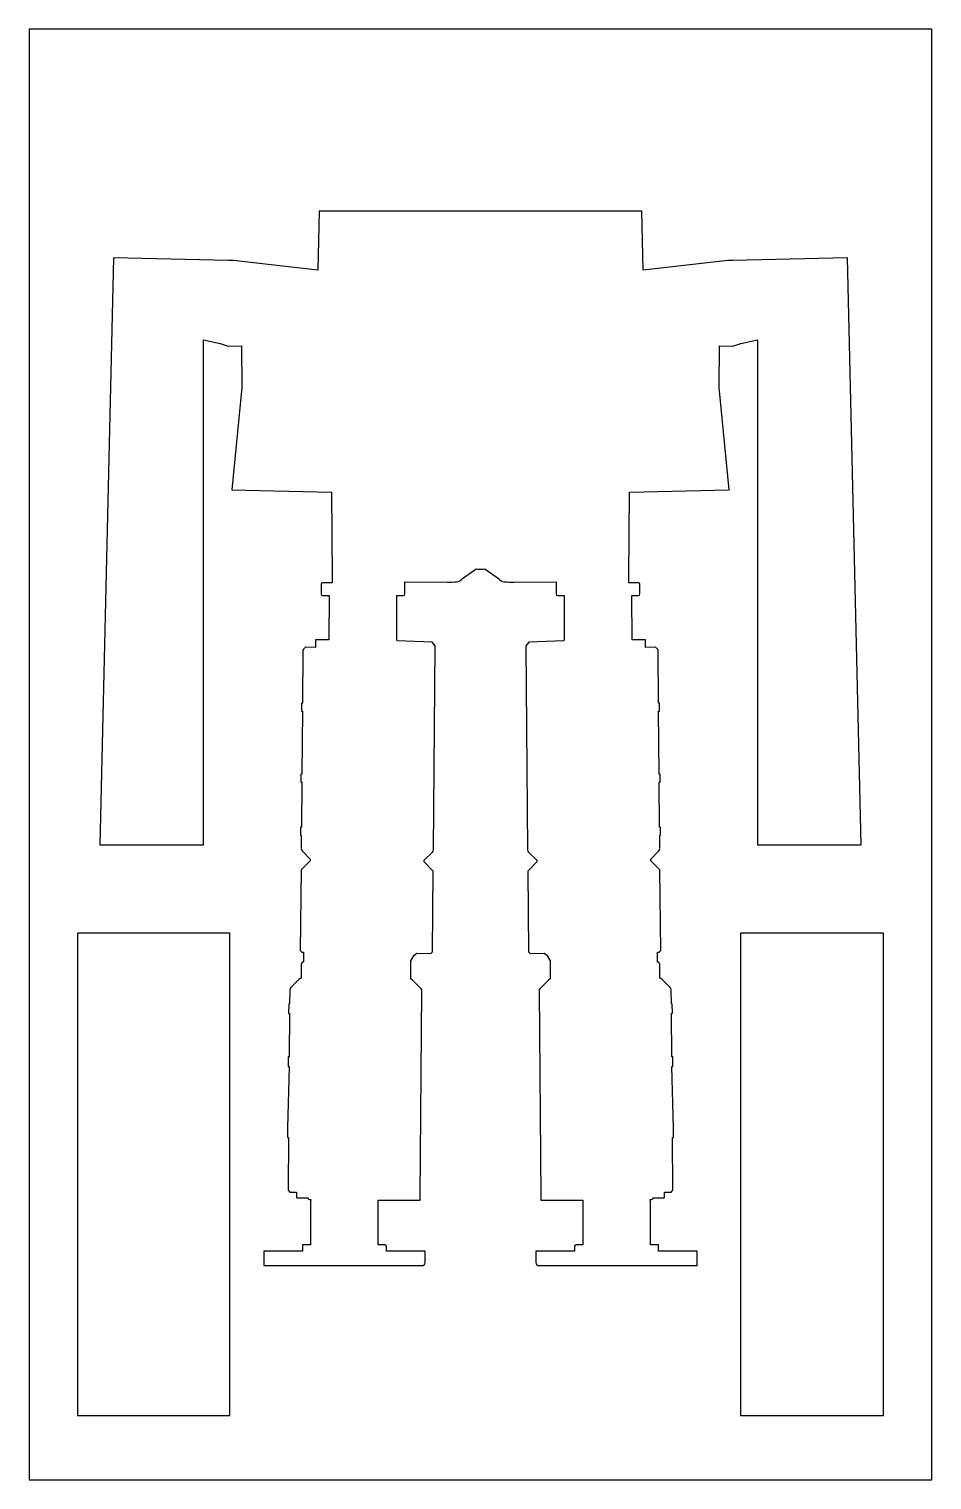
# Model space of a CAD drawing. Header units: millimetres. Extents: x -140 to 140, y -300 to 150.
import ezdxf

# ---------------------------------------------------------------- set-up
doc = ezdxf.new("R2010")
doc.units = ezdxf.units.MM

msp = doc.modelspace()

# ---------------------------------------------------------------- linework, layer by layer
at = {"color": 7, "linetype": 'Continuous', "lineweight": 25}
for p, q in [((140, 150), (-140, 150)), ((-140, 150), (-140, -300)), ((140, -300), (140, 150)), ((-50.05, 93.54), (-50.47, 75.26)), ((50.05, 93.54), (-50.05, 93.54)), ((50.47, 75.26), (50.05, 93.54)), ((-113.8, 79.07), (-118.03, -103)), ((-78.22, 78.25), (-113.8, 79.07)), ((-76.72, 78.25), (-78.22, 78.25)), ((-50.47, 75.26), (-76.72, 78.25)), ((76.72, 78.25), (50.47, 75.26)), ((78.22, 78.25), (76.72, 78.25)), ((113.8, 79.07), (78.22, 78.25)), ((118.03, -103), (113.8, 79.07)), ((-85.91, 53.57), (-80.72, 52.51)), ((-85.91, -103), (-85.91, 53.57)), ((-80.72, 52.51), (-78.22, 51.67)), ((-78.22, 51.67), (-74.12, 51.79)), ((-74.12, 51.79), (-74.02, 38.81)), ((74.02, 38.81), (74.12, 51.79)), ((74.12, 51.79), (78.22, 51.67)), ((78.22, 51.67), (80.72, 52.51)), ((80.72, 52.51), (85.91, 53.57)), ((85.91, 53.57), (85.91, -103)), ((-74.02, 38.81), (-77.09, 7.05)), ((77.09, 7.05), (74.02, 38.81)), ((-77.09, 7.05), (-46.23, 6.34)), ((-46.23, 6.34), (-46, -19.92)), ((46, -19.92), (46.23, 6.34)), ((46.23, 6.34), (77.09, 7.05)), ((-5.61, -20.46), (-1.38, -17.46)), ((-1.38, -17.46), (-0.86, -17.49)), ((-0.86, -17.49), (0.86, -17.49)), ((0.86, -17.49), (1.38, -17.46)), ((1.38, -17.46), (5.61, -20.46)), ((-49.45, -22.22), (-49.45, -25.22)), ((-46.01, -21.72), (-48.95, -21.72)), ((-46, -19.92), (-46.01, -21.72)), ((-23.45, -21.42), (-10.38, -21.52)), ((-23.45, -25.22), (-23.45, -21.42)), ((10.38, -21.52), (23.45, -21.42)), ((23.45, -21.42), (23.45, -25.22)), ((46.01, -21.72), (46, -19.92)), ((48.95, -21.72), (46.01, -21.72)), ((49.45, -25.22), (49.45, -22.22)), ((-48.95, -25.72), (-46.94, -25.72)), ((-46.94, -25.72), (-47.05, -39.39)), ((-25.96, -25.72), (-23.95, -25.72)), ((-25.95, -39.22), (-25.96, -25.72)), ((23.95, -25.72), (25.96, -25.72)), ((25.96, -25.72), (25.95, -39.22)), ((46.94, -25.72), (48.95, -25.72)), ((47.05, -39.39), (46.94, -25.72)), ((-51.2, -39.39), (-51.2, -41.84)), ((-47.05, -39.39), (-51.2, -39.39)), ((-25.87, -39.75), (-25.95, -39.22)), ((-15.03, -40.18), (-25.87, -39.75)), ((-14.03, -41.26), (-15.03, -40.18)), ((15.03, -40.18), (14.03, -41.26)), ((25.87, -39.75), (15.03, -40.18)), ((25.95, -39.22), (25.87, -39.75)), ((51.2, -39.39), (47.05, -39.39)), ((51.2, -41.84), (51.2, -39.39)), ((-55.05, -42.64), (-55.2, -59.07)), ((-54.28, -41.76), (-54.96, -42.43)), ((-51.2, -41.84), (-54.28, -41.76)), ((-14.6, -104.57), (-14.03, -41.26)), ((14.03, -41.26), (14.6, -104.57)), ((54.28, -41.76), (51.2, -41.84)), ((54.96, -42.43), (54.28, -41.76)), ((55.2, -59.07), (55.05, -42.64)), ((-55.5, -59.06), (-55.52, -61.56)), ((-55.52, -61.56), (-55.22, -61.57)), ((-55.2, -59.07), (-55.5, -59.06)), ((-55.22, -61.57), (-55.39, -81.07)), ((55.5, -59.06), (55.2, -59.07)), ((55.22, -61.57), (55.52, -61.56)), ((55.39, -81.07), (55.22, -61.57)), ((55.52, -61.56), (55.5, -59.06)), ((-55.69, -81.06), (-55.72, -83.56)), ((-55.72, -83.56), (-55.42, -83.57)), ((-55.39, -81.07), (-55.69, -81.06)), ((-55.42, -83.57), (-55.54, -97.57)), ((55.69, -81.06), (55.39, -81.07)), ((55.42, -83.57), (55.72, -83.56)), ((55.54, -97.57), (55.42, -83.57)), ((55.72, -83.56), (55.69, -81.06)), ((-55.84, -97.56), (-55.86, -100.06)), ((-55.54, -97.57), (-55.84, -97.56)), ((55.84, -97.56), (55.54, -97.57)), ((55.86, -100.06), (55.84, -97.56)), ((-118.03, -103), (-85.91, -103)), ((-55.86, -100.06), (-55.56, -100.06)), ((-55.56, -100.06), (-55.6, -104.2)), ((55.56, -100.06), (55.86, -100.06)), ((55.6, -104.2), (55.56, -100.06)), ((85.91, -103), (118.03, -103)), ((-52.78, -107.99), (-55.66, -110.82)), ((-55.32, -104.91), (-52.78, -107.48)), ((-52.78, -107.48), (-52.78, -107.99)), ((-17.49, -108.3), (-17.43, -107.73)), ((-17.43, -107.73), (-14.9, -105.27)), ((14.9, -105.27), (17.43, -107.73)), ((17.43, -107.73), (17.49, -108.3)), ((52.78, -107.48), (55.32, -104.91)), ((52.78, -107.99), (52.78, -107.48)), ((55.66, -110.82), (52.78, -107.99)), ((-55.66, -110.82), (-55.88, -135.81)), ((-14.7, -111.2), (-17.49, -108.3)), ((-14.89, -136.18), (-14.7, -111.2)), ((17.49, -108.3), (14.7, -111.2)), ((14.7, -111.2), (14.89, -136.18)), ((55.88, -135.81), (55.66, -110.82)), ((-125, -130.44), (-125, -280)), ((-77.7, -130.44), (-125, -130.44)), ((-77.7, -280), (-77.7, -130.44)), ((80.61, -130.44), (80.61, -280)), ((125, -130.44), (80.61, -130.44)), ((125, -280), (125, -130.44)), ((-55.88, -135.81), (-55.39, -136.32)), ((-55.39, -136.32), (-54.87, -136.32)), ((-54.87, -136.32), (-54.87, -139.37)), ((-21.58, -139), (-20.6, -137.26)), ((-21.57, -140.39), (-21.58, -139)), ((-20.6, -137.26), (-19.74, -136.64)), ((-19.74, -136.64), (-15.45, -136.68)), ((-15.45, -136.68), (-14.89, -136.18)), ((14.89, -136.18), (15.45, -136.68)), ((15.45, -136.68), (19.74, -136.64)), ((19.74, -136.64), (20.6, -137.26)), ((20.6, -137.26), (21.58, -139)), ((21.58, -139), (21.57, -140.39)), ((54.87, -136.32), (55.39, -136.32)), ((54.87, -139.37), (54.87, -136.32)), ((55.39, -136.32), (55.88, -135.81)), ((-55.57, -140.08), (-55.61, -144.37)), ((-21.61, -144.6), (-21.57, -140.39)), ((21.57, -140.39), (21.61, -144.6)), ((55.61, -144.37), (55.57, -140.08)), ((-59.14, -147.99), (-59.18, -152.3)), ((-56.21, -144.67), (-58.85, -147.28)), ((-21.04, -144.96), (-21.61, -144.6)), ((-18.43, -147.65), (-21.04, -144.96)), ((-18.72, -212.08), (-18.15, -148.37)), ((18.15, -148.37), (18.72, -212.08)), ((21.04, -144.96), (18.43, -147.65)), ((21.61, -144.6), (21.04, -144.96)), ((58.85, -147.28), (56.21, -144.67)), ((59.18, -152.3), (59.14, -147.99)), ((-59.48, -152.3), (-59.51, -155.29)), ((-59.18, -152.3), (-59.48, -152.3)), ((59.48, -152.3), (59.18, -152.3)), ((59.51, -155.29), (59.48, -152.3)), ((-59.51, -155.29), (-59.21, -155.23)), ((-59.21, -155.23), (-59.33, -168.79)), ((59.21, -155.23), (59.51, -155.29)), ((59.33, -168.79), (59.21, -155.23)), ((-59.63, -168.78), (-59.66, -171.77)), ((-59.33, -168.79), (-59.63, -168.78)), ((59.63, -168.78), (59.33, -168.79)), ((59.66, -171.77), (59.63, -168.78)), ((-59.36, -171.78), (-59.83, -190.76)), ((-59.66, -171.77), (-59.36, -171.78)), ((59.36, -171.78), (59.66, -171.77)), ((59.83, -190.76), (59.36, -171.78)), ((-59.83, -190.76), (-59.85, -193.75)), ((59.85, -193.75), (59.83, -190.76)), ((-59.85, -193.75), (-59.55, -193.75)), ((-59.55, -193.75), (-59.68, -210.1)), ((59.55, -193.75), (59.85, -193.75)), ((59.68, -210.1), (59.55, -193.75)), ((-59.68, -210.1), (-59.11, -210.71)), ((-59.11, -210.71), (-58.88, -210.75)), ((-58.88, -210.75), (-57.01, -210.75)), ((-57.01, -210.75), (-57.02, -212.19)), ((57.01, -210.75), (58.88, -210.75)), ((57.02, -212.19), (57.01, -210.75)), ((58.88, -210.75), (59.11, -210.71)), ((59.11, -210.71), (59.68, -210.1)), ((-57.02, -212.19), (-57.03, -212.28)), ((-57.03, -212.28), (-56.96, -212.49)), ((-56.96, -212.49), (-56.72, -212.49)), ((-56.72, -212.49), (-53.69, -212.51)), ((-53.69, -212.51), (-53.44, -212.78)), ((-53.44, -212.78), (-53.05, -213.02)), ((-53.05, -213.02), (-52.64, -213.02)), ((-52.64, -213.02), (-52.69, -213.71)), ((-52.69, -213.71), (-52.68, -227.03)), ((-31.73, -213.27), (-18.72, -213.27)), ((-31.7, -227.03), (-31.73, -213.27)), ((-18.72, -213.27), (-18.72, -212.08)), ((18.72, -212.08), (18.72, -213.27)), ((18.72, -213.27), (31.73, -213.27)), ((31.73, -213.27), (31.7, -227.03)), ((52.64, -213.02), (53.05, -213.02)), ((52.69, -213.71), (52.64, -213.02)), ((52.68, -227.03), (52.69, -213.71)), ((53.05, -213.02), (53.44, -212.78)), ((53.44, -212.78), (53.69, -212.51)), ((53.69, -212.51), (56.72, -212.49)), ((56.72, -212.49), (56.96, -212.49)), ((56.96, -212.49), (57.03, -212.28)), ((57.03, -212.28), (57.02, -212.19)), ((-67.19, -229.03), (-67.19, -233.53)), ((-55.17, -229.03), (-67.19, -229.03)), ((-55.17, -227.03), (-55.17, -229.03)), ((-52.68, -227.03), (-55.17, -227.03)), ((-29.69, -227.03), (-31.7, -227.03)), ((-29.19, -229.03), (-29.19, -227.53)), ((-17.19, -229.03), (-29.19, -229.03)), ((-17.19, -232.53), (-17.19, -229.03)), ((17.19, -229.03), (17.19, -232.53)), ((29.19, -229.03), (17.19, -229.03)), ((29.19, -227.53), (29.19, -229.03)), ((31.7, -227.03), (29.69, -227.03)), ((55.17, -227.03), (52.68, -227.03)), ((55.17, -229.03), (55.17, -227.03)), ((67.19, -229.03), (55.17, -229.03)), ((67.19, -233.53), (67.19, -229.03)), ((-67.19, -233.53), (-18.19, -233.53)), ((18.19, -233.53), (67.19, -233.53)), ((-125, -280), (-77.7, -280)), ((80.61, -280), (125, -280)), ((-140, -300), (140, -300))]:
    msp.add_line(p, q, dxfattribs=at)
for centre, radius, start, end in [((-48.95, -22.22), 0.5, 90, 180), ((-10.09, 14.68), 36.21, 269.544, 274.3674), ((-7.52, -19.06), 2.36, 274.3674, 323.7489), ((7.52, -19.06), 2.36, 216.2511, 265.6326), ((10.09, 14.68), 36.21, 265.6326, 270.456), ((48.95, -22.22), 0.5, 0, 90), ((-48.95, -25.22), 0.5, 180, 270), ((-23.95, -25.22), 0.5, 270, 360), ((23.95, -25.22), 0.5, 180, 270), ((48.95, -25.22), 0.5, 270, 360), ((-54.75, -42.65), 0.3, 134.4834, 179.4859), ((54.75, -42.65), 0.3, 0.5141, 45.5166), ((-54.62, -104.22), 0.986, 179.1443, 224.5431), ((-15.58, -104.57), 0.978, 314.2386, 0.0066), ((15.58, -104.57), 0.978, 179.9934, 225.7614), ((54.62, -104.22), 0.986, 315.4569, 0.8557), ((-54.86, -140.09), 0.714, 90.6299, 179.4856), ((54.86, -140.09), 0.714, 0.5144, 89.3701), ((-58.12, -148), 1.02, 135.343, 179.4852), ((-55.42, -145.47), 1.12, 99.768, 134.6117), ((-19.17, -148.36), 1.02, 359.486, 43.9995), ((19.17, -148.36), 1.02, 136.0005, 180.514), ((55.42, -145.47), 1.12, 45.3883, 80.232), ((58.12, -148), 1.02, 0.5148, 44.657), ((-29.69, -227.53), 0.5, 0, 90), ((29.69, -227.53), 0.5, 90, 180), ((-18.19, -232.53), 1, 270, 0), ((18.19, -232.53), 1, 180, 270)]:
    msp.add_arc(centre, radius, start, end, dxfattribs=at)

doc.saveas('drawing.dxf')
